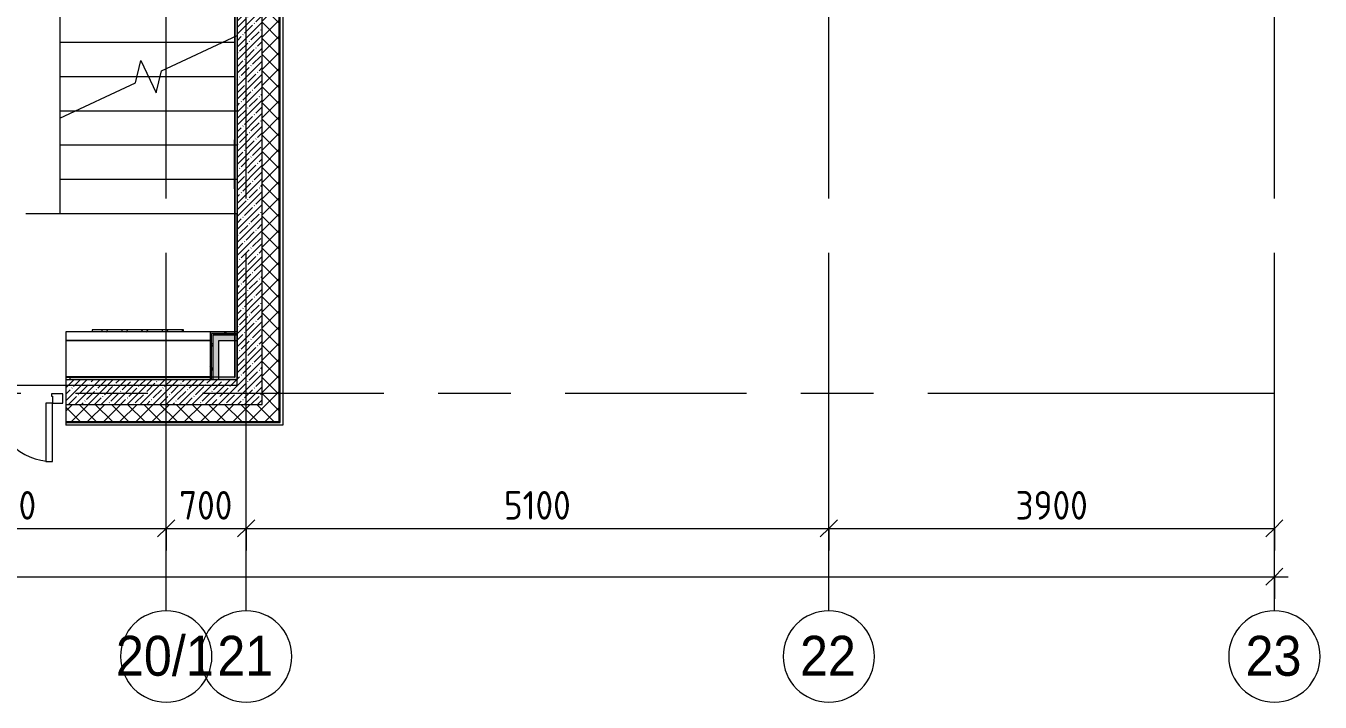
# Model space of a CAD drawing. Header units: millimetres. Extents: x 35840 to 252964, y -8553 to 29000.
# Drawn here: x 73632 to 84960, y -2706 to 3216 of the extents above; entities that cross this region are included whole.
import ezdxf

# ---------------------------------------------------------------- set-up
doc = ezdxf.new("R2010")
doc.units = ezdxf.units.MM
doc.linetypes.add('Осевая', pattern=[3175, 635, -476.25, 1587.5, -476.25])
for name, color, linetype, lineweight in [('A-ANNO-DIMS', 7, 'Continuous', 9), ('A-ANNO-DIMS-100', 7, 'Continuous', 9), ('A-WALL', 7, 'Continuous', 9), ('I-WALL', 7, 'Continuous', 9), ('S-STRS-1', 7, 'Continuous', 9), ('S-STRS-MBND', 7, 'Continuous', 9), ('Знаки', 7, 'Continuous', 9), ('Оси', 7, 'Continuous', 9), ('Оси-1', 7, 'Continuous', 20), ('Оси-2', 7, 'Осевая', 9)]:
    doc.layers.add(name, color=color, linetype=linetype, lineweight=lineweight)
for name, color, linetype, lineweight, true_color in [('A-DOOR-1', 7, 'Continuous', 9, 0xc0c0c0), ('A-DOOR-FRAM-1', 7, 'Continuous', 9, 0xc0c0c0), ('A-WALL-1', 9, 'Continuous', 9, 0x808080), ('A-WALL-FNSH-1', 9, 'Continuous', 9, 0x808080)]:
    doc.layers.add(name, color=color, linetype=linetype, lineweight=lineweight, true_color=true_color)
doc.styles.add('Arial', font='arial.ttf', dxfattribs={"width": 0.9, "height": 350})
doc.styles.add('ISOCPEUR', font='isocpeur.ttf', dxfattribs={"width": 0.9, "height": 250})
doc.dimstyles.new('ISO-2_5_0_9К_БОЛЬШОЙ', dxfattribs={"dimscale": 304.8, "dimtxt": 248.995294, "dimasz": 0.492126, "dimexe": 0.393701, "dimexo": 0.984252, "dimgap": 0, "dimtad": 1, "dimdec": 0, "dimrnd": 10, "dimzin": 0, "dimdsep": 46, "dimtxsty": 'ISOCPEUR', "dimblk1": 'OBLIQUE', "dimblk2": 'OBLIQUE', "dimsah": 1, "dimcen": 0.09, "dimdle": 0.393701, "dimazin": 0, "dimtfac": 1, "dimtdec": 4, "dimtix": 1, "dimtmove": 0, "dimatfit": 3, "dimfxl": 1, "dimtvp": 1, "dimtolj": 1, "dimtzin": 0, "dimarcsym": 2})
doc.dimstyles.new('ISO-2_5_0_9К_БОЛЬШОЙ_1', dxfattribs={"dimscale": 304.8, "dimtxt": 248.995294, "dimasz": 0.492126, "dimexe": 0.393701, "dimexo": 0.984252, "dimgap": 0, "dimtad": 1, "dimdec": 0, "dimrnd": 10, "dimzin": 0, "dimdsep": 46, "dimtxsty": 'ISOCPEUR', "dimblk1": 'OBLIQUE', "dimblk2": 'OBLIQUE', "dimsah": 1, "dimcen": 0.09, "dimdle": 0.393701, "dimazin": 0, "dimtfac": 1, "dimtdec": 4, "dimtix": 1, "dimtmove": 2, "dimatfit": 3, "dimfxl": 1, "dimtvp": 1, "dimtolj": 1, "dimtzin": 0, "dimarcsym": 2})
pattern_1 = [(45, (600, 0), (-57.02463, 57.02463), []), (45, (657.025, 0), (-57.02463, 57.02463), [100.806, -20.161, 3.353, -16.808])]
pattern_2 = [(45, (600, 0), (-70.71068, 70.71068), []), (135, (600, 0), (-70.71068, -70.71068), [])]
pattern_3 = [(0, (600, 0), (121.92, 30.48), [10.058, -81.382, 10.058, -81.382, -487.68]), (0, (600, 0), (121.92, 30.48), [-182.88, 10.058, -172.822, 10.058, -81.382, -213.36]), (0, (600, 0), (121.92, 30.48), [-457.2, 10.058, -50.902, 10.058, -142.342]), (120, (645.72, 15.24), (-87.356454, 90.345817), [10.058, -81.382, 10.058, -81.382, -487.68]), (120, (645.72, 15.24), (-87.356454, 90.345817), [-182.88, 10.058, -172.822, 10.058, -81.382, -213.36]), (120, (645.72, 15.24), (-87.356454, 90.345817), [-457.2, 10.058, -50.902, 10.058, -142.342]), (240, (660.96, 76.2), (-34.563546, -120.825817), [10.058, -81.382, 10.058, -81.382, -487.68]), (240, (660.96, 76.2), (-34.563546, -120.825817), [-182.88, 10.058, -172.822, 10.058, -81.382, -213.36]), (240, (660.96, 76.2), (-34.563546, -120.825817), [-457.2, 10.058, -50.902, 10.058, -142.342])]
pattern_4 = [(45, (600, 0), (-106.06602, 106.06602), []), (135, (600, 0), (-106.06602, -106.06602), [])]

# ---------------------------------------------------------------- blocks, each defined once
blk = doc.blocks.new('110_Дверь_СКБ_2Ст_Наружная - ДН-1_л__ Двухстворчатая 1350 х3200 _ЛК_ в свету с верхним остеклением 2-22448815-План расстановки мебели и оборудования 1 этажа в осях 12-23')
at = {"layer": 'A-DOOR-1'}
for p, q in [((754.5, 869), (694.5, 869)), ((694.5, 869), (694.5, -91)), ((754.5, -91), (754.5, 869)), ((-715.5, 419), (-715.5, -91)), ((-655.5, 419), (-715.5, 419)), ((-655.5, -91), (-655.5, 419)), ((-715.5, -91), (-655.5, -91)), ((694.5, -91), (754.5, -91))]:
    blk.add_line(p, q, dxfattribs=at)
for centre, radius, start, end in [((754.5, -91), 960, 90, 180), ((-715.5, -91), 510, 0, 90)]:
    blk.add_arc(centre, radius, start, end, dxfattribs=at)
at = {"layer": 'A-DOOR-FRAM-1'}
for p, q in [((-715.5, -91), (-805.5, -91)), ((-805.5, -91), (-805.5, -171)), ((-715.5, -151), (-715.5, -91)), ((754.5, -91), (754.5, -151)), ((844.5, -91), (754.5, -91)), ((844.5, -171), (844.5, -91)), ((-805.5, -171), (-705.5, -171)), ((-705.5, -151), (-715.5, -151)), ((-705.5, -171), (-705.5, -151)), ((754.5, -151), (744.5, -151)), ((744.5, -151), (744.5, -171)), ((744.5, -171), (844.5, -171))]:
    blk.add_line(p, q, dxfattribs=at)
blk = doc.blocks.new('Съемный металлический экран с перфорацией - E2-31419932-План расстановки мебели и оборудования 1 этажа в осях 12-23')
at = {"layer": 'Знаки'}
h = blk.add_hatch(dxfattribs=at)
h.set_pattern_fill('FP_88', color=256, style=0, pattern_type=2)
h.set_pattern_definition([(0, (-73593.906, -535), (0, 50.8), [13.612, -74.376]), (60, (-73568.506, -528.194), (-43.99409, 25.4), [13.612, -74.376]), (120, (-73561.7, -502.794), (-43.99409, -25.4), [13.612, -74.376]), (30, (-73580.29, -535), (9e-05, 101.59984), [13.612, -87.988]), (30, (-73605.69, -491.01), (9e-05, 101.59984), [13.612, -87.988]), (150, (-73593.91, -535), (-87.98809, -50.79984), [13.612, -87.988]), (150, (-73568.51, -491.01), (-87.98809, -50.79984), [13.612, -87.988]), (90, (-73561.7, -516.41), (-87.988, 50.8), [13.612, -87.988]), (90, (-73612.5, -516.41), (-87.988, 50.8), [13.612, -87.988])])
h.paths.add_polyline_path([(462, 0), (800, 0), (800, 20), (0, 20), (0, 0), (100, 0)])
for p, q in [((800, 20), (0, 20)), ((0, 20), (0, 0)), ((800, 0), (800, 20))]:
    blk.add_line(p, q, dxfattribs=at)
blk = doc.blocks.new('Зашивка приборов отопления5 - Зашивка приборов отопления-33272456-План расстановки мебели и оборудования 1 этажа в осях 12-23')
at = {"layer": 'A-WALL'}
for p, q in [((75245, 535), (73980, 535)), ((73980, 535), (73980, 460)), ((75245, 460), (73980, 460)), ((73980, 460), (73980, 120)), ((73980, 460), (75245, 460))]:
    blk.add_line(p, q, dxfattribs=at)
blk = doc.blocks.new('Ось сетки - D8-29747960-План расстановки мебели и оборудования 1 этажа в осях 12-23')
at = {"layer": 'Оси-1'}
for start, end in [(360, 180), (180, 360)]:
    blk.add_arc((0, 0), 4, start, end, dxfattribs=at)
blk = doc.blocks.new('DIMBLOCK14-План расстановки мебели и оборудования 1 этажа в осях 12-23')
at = {"layer": 'A-ANNO-DIMS-100'}
for p, q in [((71960, -1378), (71960, -1065)), ((74860, -1378), (74860, -1065)), ((71960, -1185), (74860, -1185)), ((71960, -1185), (71960, -1378)), ((74860, -1185), (74860, -1378))]:
    blk.add_line(p, q, dxfattribs=at)
at = {"layer": 'A-ANNO-DIMS-100', "lineweight": 20}
for p, q in [((71960, -1185), (72035, -1110)), ((74860, -1185), (74935, -1110)), ((71960, -1185), (71885, -1260)), ((74860, -1185), (74785, -1260))]:
    blk.add_line(p, q, dxfattribs=at)
at = {"layer": 'A-ANNO-DIMS-100', "color": 0, "insert": (73094, -858), "char_height": 250, "width": 758.48, "attachment_point": 1, "line_spacing_factor": 1.149209, "style": 'ISOCPEUR'}
blk.add_mtext('2900', dxfattribs=at)
blk = doc.blocks.new('_Oblique')
at = {"color": 0, "linetype": 'ByBlock', "lineweight": -2}
blk.add_line((-0.5, -0.5), (0.5, 0.5), dxfattribs=at)
blk = doc.blocks.new('DIMBLOCK15-План расстановки мебели и оборудования 1 этажа в осях 12-23')
at = {"layer": 'A-ANNO-DIMS-100'}
for p, q in [((74860, -1378), (74860, -1065)), ((75560, -1378), (75560, -1065)), ((74860, -1185), (75560, -1185)), ((74860, -1185), (74860, -1378)), ((75560, -1185), (75560, -1378))]:
    blk.add_line(p, q, dxfattribs=at)
at = {"layer": 'A-ANNO-DIMS-100', "lineweight": 20}
for p, q in [((74860, -1185), (74935, -1110)), ((75560, -1185), (75635, -1110)), ((74860, -1185), (74785, -1260)), ((75560, -1185), (75485, -1260))]:
    blk.add_line(p, q, dxfattribs=at)
at = {"layer": 'A-ANNO-DIMS-100', "color": 0, "insert": (74973, -858), "char_height": 250, "width": 568.86, "attachment_point": 1, "line_spacing_factor": 1.149209, "style": 'ISOCPEUR'}
blk.add_mtext('700', dxfattribs=at)
blk = doc.blocks.new('DIMBLOCK16-План расстановки мебели и оборудования 1 этажа в осях 12-23')
at = {"layer": 'A-ANNO-DIMS-100'}
for p, q in [((75560, -1378), (75560, -1065)), ((80660, -1378), (80660, -1065)), ((75560, -1185), (80660, -1185)), ((75560, -1185), (75560, -1378)), ((80660, -1185), (80660, -1378))]:
    blk.add_line(p, q, dxfattribs=at)
at = {"layer": 'A-ANNO-DIMS-100', "lineweight": 20}
for p, q in [((75560, -1185), (75635, -1110)), ((80660, -1185), (80735, -1110)), ((75560, -1185), (75485, -1260)), ((80660, -1185), (80585, -1260))]:
    blk.add_line(p, q, dxfattribs=at)
at = {"layer": 'A-ANNO-DIMS-100', "color": 0, "insert": (77816, -858), "char_height": 250, "width": 706.76, "attachment_point": 1, "line_spacing_factor": 1.149209, "style": 'ISOCPEUR'}
blk.add_mtext('5100', dxfattribs=at)
blk = doc.blocks.new('DIMBLOCK17-План расстановки мебели и оборудования 1 этажа в осях 12-23')
at = {"layer": 'A-ANNO-DIMS-100'}
for p, q in [((80660, -1378), (80660, -1065)), ((84560, -1378), (84560, -1065)), ((80660, -1185), (84560, -1185)), ((80660, -1185), (80660, -1378)), ((84560, -1185), (84560, -1378))]:
    blk.add_line(p, q, dxfattribs=at)
at = {"layer": 'A-ANNO-DIMS-100', "lineweight": 20}
for p, q in [((80660, -1185), (80735, -1110)), ((84560, -1185), (84635, -1110)), ((80660, -1185), (80585, -1260)), ((84560, -1185), (84485, -1260))]:
    blk.add_line(p, q, dxfattribs=at)
at = {"layer": 'A-ANNO-DIMS-100', "color": 0, "insert": (82294, -858), "char_height": 250, "width": 758.48, "attachment_point": 1, "line_spacing_factor": 1.149209, "style": 'ISOCPEUR'}
blk.add_mtext('3900', dxfattribs=at)
blk = doc.blocks.new('DIMBLOCK97-План расстановки мебели и оборудования 1 этажа в осях 12-23')
at = {"layer": 'A-ANNO-DIMS-100'}
for p, q in [((38760, -1802), (38760, -1488)), ((84560, -1802), (84560, -1488)), ((38640, -1608), (84680, -1608)), ((38760, -1608), (38760, -1802)), ((84560, -1608), (84560, -1802))]:
    blk.add_line(p, q, dxfattribs=at)
at = {"layer": 'A-ANNO-DIMS-100', "lineweight": 20}
for p, q in [((38760, -1608), (38835, -1533)), ((84560, -1608), (84635, -1533)), ((38760, -1608), (38685, -1683)), ((84560, -1608), (84485, -1683))]:
    blk.add_line(p, q, dxfattribs=at)
at = {"layer": 'A-ANNO-DIMS-100', "color": 0, "insert": (62984, -1282), "char_height": 250, "width": 976.83, "attachment_point": 1, "line_spacing_factor": 1.149209, "style": 'ISOCPEUR'}
blk.add_mtext('45800', dxfattribs=at)

msp = doc.modelspace()

# ---------------------------------------------------------------- hatches: boundary and pattern name
at = {"layer": 'A-WALL'}
h = msp.add_hatch(dxfattribs=at)
h.set_pattern_fill('FP_17', color=256, style=0, pattern_type=2)
h.set_pattern_definition(pattern_2)
h.paths.add_polyline_path([(75850, -250), (75850, 3550), (75700, 3550), (75700, -250)])
h = msp.add_hatch(dxfattribs=at)
h.set_pattern_fill('FP_17', color=256, style=0, pattern_type=2)
h.set_pattern_definition(pattern_2)
h.paths.add_polyline_path([(75399, -250), (75700, -250), (75700, -100), (73980, -100), (73980, -250), (74674.4, -250)])
h.paths.add_polyline_path([(71560, -250), (72280, -250), (72280, -100), (71560, -100)])
h.paths.add_polyline_path([(68877, -250), (70660, -250), (70660, -100), (67060, -100), (67060, -250), (68152.3, -250)])
h.paths.add_polyline_path([(65160, -250), (66160, -250), (66160, -100), (65160, -100)])
h.paths.add_polyline_path([(63710, -250), (64260, -250), (64260, -100), (63710, -100)])
h.paths.add_polyline_path([(61610, -250), (61610, -100), (60910, -100), (60910, -250), (61267.9, -250)])
h.paths.add_polyline_path([(60010, -250), (60010, -100), (59260, -100), (59260, -250), (59456.3, -250)])
h.paths.add_polyline_path([(56557.6, -250), (57160, -250), (57160, -100), (56410, -100), (56410, -250)])
h.paths.add_polyline_path([(53310, -250), (53310, -100), (51871.5, -100), (51871.5, -250), (53296.5, -250)])
h.paths.add_polyline_path([(49310.8, -250), (49771.5, -250), (49771.5, -100), (49060, -100), (49060, -250)])
h.paths.add_polyline_path([(48160, -250), (48160, -100), (47410, -100), (47410, -250), (47910, -250)])
h.paths.add_polyline_path([(44238.1, -250), (44310, -250), (44310, -100), (42737.5, -100), (42737.5, -250), (43513.5, -250)])
h.paths.add_polyline_path([(40614.8, -250), (40637.5, -250), (40637.5, -100), (39940, -100), (39940, -250)])
h.paths.add_polyline_path([(39040, -250), (39040, -100), (38742.7, -100), (38742.7, -250), (38803.1, -250)])
at = {"layer": 'I-WALL'}
h = msp.add_hatch(dxfattribs=at)
h.set_pattern_fill('FP_85', color=256, style=0, pattern_type=2)
h.set_pattern_definition(pattern_3)
h.paths.add_polyline_path([(75460, 140), (75480, 140), (75480, 7680), (75460, 7680), (75460, 206.4)])
h = msp.add_hatch(dxfattribs=at)
h.set_pattern_fill('FP_1', color=256, style=0, pattern_type=2)
h.set_pattern_definition(pattern_1)
h.paths.add_polyline_path([(75480, -100), (75700, -100), (75700, 3550), (75480, 3550), (75480, 120)])
h = msp.add_hatch(dxfattribs=at)
h.set_pattern_fill('FP_87', color=256, style=0, pattern_type=2)
h.set_pattern_definition(pattern_4)
h.paths.add_polyline_path([(75480, 522.5), (75480, 535), (75245, 535), (75245, 522.5), (75399, 522.5)])
h = msp.add_hatch(dxfattribs=at)
h.set_pattern_fill('FP_87', color=256, style=0, pattern_type=2)
h.set_pattern_definition(pattern_4)
h.paths.add_polyline_path([(75257.5, 120), (75257.5, 522.5), (75245, 522.5), (75245, 120)])
h = msp.add_hatch(dxfattribs=at)
h.set_pattern_fill('FP_87', color=256, style=0, pattern_type=2)
h.set_pattern_definition(pattern_4)
h.paths.add_polyline_path([(75480, 510), (75480, 522.5), (75257.5, 522.5), (75257.5, 510), (75399, 510)])
h = msp.add_hatch(dxfattribs=at)
h.set_pattern_fill('FP_87', color=256, style=0, pattern_type=2)
h.set_pattern_definition(pattern_4)
h.paths.add_polyline_path([(75270, 120), (75270, 510), (75257.5, 510), (75257.5, 120)])
for points in [[(75480, 460), (75480, 510), (75270, 510), (75270, 460), (75399, 460)], [(75320, 120), (75320, 460), (75270, 460), (75270, 120)]]:
    msp.add_hatch(color=256, dxfattribs=at).paths.add_polyline_path(points)
h = msp.add_hatch(dxfattribs=at)
h.set_pattern_fill('FP_1', color=256, style=0, pattern_type=2)
h.set_pattern_definition(pattern_1)
h.paths.add_polyline_path([(75399, -100), (75480, -100), (75480, 120), (73980, 120), (73980, -100), (74674.4, -100)])
h.paths.add_polyline_path([(72080, -100), (72280, -100), (72280, 120), (72080, 120)])
h = msp.add_hatch(dxfattribs=at)
h.set_pattern_fill('FP_85', color=256, style=0, pattern_type=2)
h.set_pattern_definition(pattern_3)
h.paths.add_polyline_path([(75480, 120), (75480, 140), (74017.5, 140), (74017.5, 120), (75399, 120)])
h.paths.add_polyline_path([(72280, 120), (72280, 140), (72100, 140), (72100, 120)])

# ---------------------------------------------------------------- linework, layer by layer
at = {"layer": 'A-WALL'}
for p, q in [((75700, -100), (75700, 3550)), ((75850, -250), (75850, 3550)), ((75853, -253), (75853, 3550)), ((75880, 3300), (75880, -280)), ((75257.5, 522.5), (75480, 522.5)), ((75257.5, 120), (75257.5, 522.5)), ((75270, 510), (75480, 510)), ((75270, 120), (75270, 510)), ((73980, -100), (75700, -100)), ((73980, -250), (75850, -250)), ((73980, -253), (75853, -253)), ((73980, -258), (73980, -280)), ((75880, -280), (73980, -280))]:
    msp.add_line(p, q, dxfattribs=at)
at = {"layer": 'A-WALL-1'}
for p, q in [((75460, 7660), (75460, 140)), ((75480, 3550), (75480, 120)), ((75245, 535), (75245, 120)), ((75320, 460), (75480, 460)), ((75320, 120), (75320, 460)), ((75480, 535), (75460, 535)), ((73980, 120), (73980, -250)), ((73980, 120), (75480, 120)), ((74017.5, 140), (74017.5, 120)), ((75460, 140), (75245, 140)), ((75480, -100), (75700, -100))]:
    msp.add_line(p, q, dxfattribs=at)
at = {"layer": 'A-WALL-FNSH-1'}
for p, q in [((75459, 4180.6), (75459, 2218.1)), ((75858, -258), (75858, 3300)), ((75459, 2218.1), (75460, 2218.1)), ((75460, 1789.6), (75459, 1789.6)), ((75459, 1789.6), (75459, 140.5)), ((75460, 536), (75245, 536)), ((75245, 536), (75245, 535)), ((75245, 535), (75460, 535)), ((75245, 141), (73980, 141)), ((73980, 141), (73980, 140)), ((73980, 140), (75245, 140)), ((75459, 140.5), (75460, 140.5)), ((73980, -250), (73980, -258)), ((73980, -258), (75858, -258))]:
    msp.add_line(p, q, dxfattribs=at)
at = {"layer": 'I-WALL'}
msp.add_line((75459, 1789.6), (75459, 2218.1), dxfattribs=at)
at = {"layer": 'S-STRS-1'}
for p, q in [((73930, 3369.7), (73930, 3069.7)), ((73930, 3069.7), (73930, 2769.7)), ((75348.4, 3069.7), (73930, 3069.7)), ((75348.4, 3069.7), (73930, 3069.7)), ((73930, 2769.7), (73930, 2469.7)), ((74604.6, 2769.7), (73930, 2769.7)), ((74604.6, 2769.7), (73930, 2769.7)), ((74805.4, 2769.7), (74705, 2769.7)), ((74805.4, 2769.7), (74705, 2769.7)), ((73930, 2469.7), (73930, 2408.3)), ((74061.6, 2469.7), (73930, 2469.7)), ((74061.6, 2469.7), (73930, 2469.7))]:
    msp.add_line(p, q, dxfattribs=at)
at = {"layer": 'S-STRS-MBND'}
for p, q in [((74818.3, 2822.5), (75480, 3131.1)), ((75460, 3069.7), (75348.4, 3069.7)), ((75460, 3069.7), (75348.4, 3069.7)), ((74591.7, 2716.9), (74639, 2911.3)), ((74639, 2911.3), (74771, 2628.1)), ((74705, 2769.7), (74604.6, 2769.7)), ((74705, 2769.7), (74604.6, 2769.7)), ((74771, 2628.1), (74818.3, 2822.5)), ((75460, 2769.7), (74805.4, 2769.7)), ((75460, 2769.7), (74805.4, 2769.7)), ((73930, 2408.3), (74591.7, 2716.9)), ((73930, 2408.3), (73930, 1569.7)), ((75480, 2469.7), (74061.6, 2469.7)), ((75480, 2469.7), (74061.6, 2469.7)), ((75480, 2469.7), (75480, 1569.7)), ((75480, 2169.7), (73930, 2169.7)), ((75480, 2169.7), (73930, 2169.7)), ((75480, 1869.7), (73930, 1869.7)), ((75480, 1869.7), (73930, 1869.7)), ((73930, 1569.7), (73630, 1569.7)), ((75480, 1569.7), (73930, 1569.7)), ((75480, 1569.7), (73930, 1569.7)), ((75480, 69.7), (75480, 1569.7)), ((72080, 69.7), (75480, 69.7))]:
    msp.add_line(p, q, dxfattribs=at)
at = {"layer": 'Оси'}
for p, q in [((74860, -1906.3), (74860, 593.7)), ((75560, -1906.3), (75560, 593.7)), ((80660, -1906.3), (80660, 593.7)), ((84560, -1906.3), (84560, 593.7)), ((82060, 0), (84560, 0))]:
    msp.add_line(p, q, dxfattribs=at)
at = {"layer": 'Оси-2'}
for p, q in [((75560, 593.7), (75560, 25078.1)), ((74860, 593.7), (74860, 24898.1)), ((80660, 593.7), (80660, 24890.1)), ((84560, 593.7), (84560, 19415.1)), ((39140.1, 0), (82060, 0))]:
    msp.add_line(p, q, dxfattribs=at)

# ---------------------------------------------------------------- block references
at = {"layer": 'A-DOOR-1', "rotation": 180}
msp.add_blockref('110_Дверь_СКБ_2Ст_Наружная - ДН-1_л__ Двухстворчатая 1350 х3200 _ЛК_ в свету с верхним остеклением 2-22448815-План расстановки мебели и оборудования 1 этажа в осях 12-23', (73149.5, -179), dxfattribs=at)
at = {"layer": 'A-WALL'}
msp.add_blockref('Зашивка приборов отопления5 - Зашивка приборов отопления-33272456-План расстановки мебели и оборудования 1 этажа в осях 12-23', (0, 0), dxfattribs=at)
at = {"layer": 'Знаки'}
msp.add_blockref('Съемный металлический экран с перфорацией - E2-31419932-План расстановки мебели и оборудования 1 этажа в осях 12-23', (74212.5, 535), dxfattribs=at)
at = {"layer": 'Оси-1', "xscale": 99.99999999999993, "yscale": 99.99999999999993, "zscale": 99.99999999999993}
for p in [(74860, -2306.3), (75560, -2306.3), (80660, -2306.3), (84560, -2306.3)]:
    msp.add_blockref('Ось сетки - D8-29747960-План расстановки мебели и оборудования 1 этажа в осях 12-23', p, dxfattribs=at)

# ---------------------------------------------------------------- texts
at = {"layer": 'Оси', "char_height": 350, "attachment_point": 1, "style": 'Arial'}
for s, insert, width in [('20/1', (74419.7, -2125.6), 1060.633), ('21', (75307.4, -2125.6), 606.076), ('22', (80407.4, -2125.6), 606.076), ('23', (84307.4, -2125.6), 606.076)]:
    msp.add_mtext(s, dxfattribs=dict(at, insert=insert, width=width))

# ---------------------------------------------------------------- dimensions: what is measured, and where the dimension line sits
at = {"layer": 'A-ANNO-DIMS'}
for base, p1, p2, override, picture, middle in [((74860, -1184.6), (71960, -1078.5), (74860, -1078.5), {"dimpost": '<>', "dimfxl": 2900}, 'DIMBLOCK14-План расстановки мебели и оборудования 1 этажа в осях 12-23', (73410, -1059.6)), ((75560, -1184.6), (74860, -1078.5), (75560, -1078.5), {"dimpost": '<>', "dimfxl": 700}, 'DIMBLOCK15-План расстановки мебели и оборудования 1 этажа в осях 12-23', (75210, -1059.6)), ((80660, -1184.6), (75560, -1078.5), (80660, -1078.5), {"dimpost": '<>', "dimfxl": 5100}, 'DIMBLOCK16-План расстановки мебели и оборудования 1 этажа в осях 12-23', (78110, -1059.6)), ((84560, -1184.6), (80660, -1078.5), (84560, -1078.5), {"dimpost": '<>', "dimfxl": 3900}, 'DIMBLOCK17-План расстановки мебели и оборудования 1 этажа в осях 12-23', (82610, -1059.6))]:
    dim = msp.add_linear_dim(base=base, p1=p1, p2=p2, dimstyle='ISO-2_5_0_9К_БОЛЬШОЙ', override=override, dxfattribs=at)
    dim.commit()
    dim.dimension.update_dxf_attribs({"geometry": picture, "text_midpoint": middle})
dim = msp.add_linear_dim(base=(84560, -1608.1), p1=(38760, -1502.1), p2=(84560, -1502.1), dimstyle='ISO-2_5_0_9К_БОЛЬШОЙ_1', override={"dimpost": '<>', "dimfxl": 45800}, dxfattribs=at)
dim.commit()
dim.dimension.update_dxf_attribs({"geometry": 'DIMBLOCK97-План расстановки мебели и оборудования 1 этажа в осях 12-23', "text_midpoint": (63472.2, -1448.2), "dimtype": 160})

doc.saveas('drawing.dxf')
